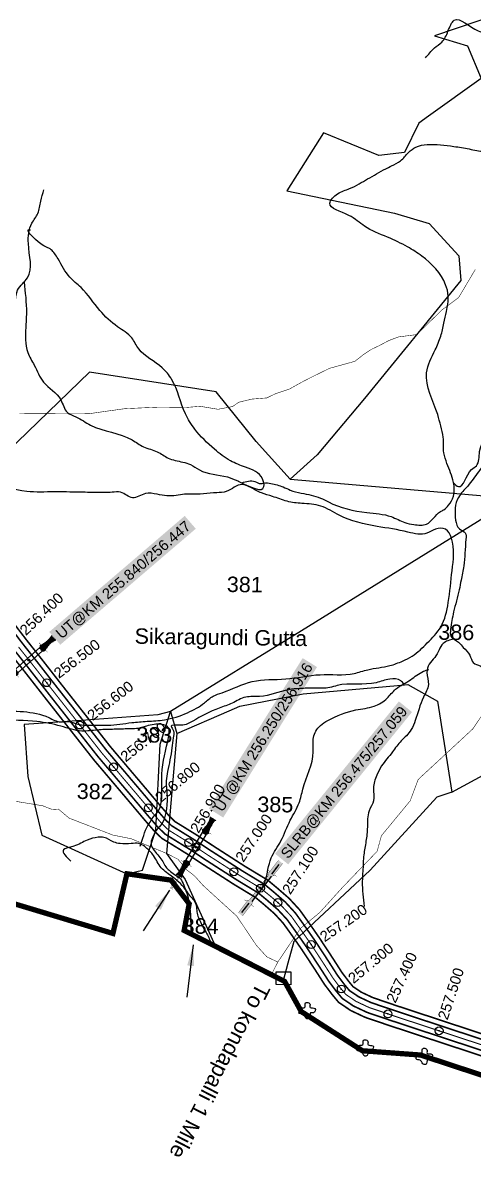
# Model space of a CAD drawing. Header units: feet. Extents: x 751091 to 766702, y 1607162 to 1618807.
# Drawn here: x 758170 to 759024, y 1609709 to 1611861 of the extents above; entities that cross this region are included whole.
import ezdxf
from ezdxf.enums import TextEntityAlignment as Align

# ---------------------------------------------------------------- set-up
doc = ezdxf.new("R2010")
doc.units = ezdxf.units.FT
doc.header["$LTSCALE"] = 15
doc.header["$MEASUREMENT"] = 0
doc.header["$PDMODE"] = 32
doc.header["$PDSIZE"] = 15
doc.linetypes.add('ACAD_ISO02W100', pattern=[15, 12, -3])
doc.linetypes.add('HIDDEN2', pattern=[0.1875, 0.125, -0.0625])
for name, color, linetype in [('CANAL1', 7, 'Continuous'), ('CSMark', 72, 'Continuous'), ('PLOT', 7, 'Continuous'), ('PLOT NO', 7, 'Continuous'), ('ROADS', 6, 'Continuous'), ('STRUCTURE', 5, 'Continuous'), ('TANKS-STREAM', 4, 'Continuous'), ('VILLAGE STONES', 240, 'Continuous')]:
    doc.layers.add(name, color=color, linetype=linetype)
doc.layers.add('VILLAGE BOUNDRY', color=5, linetype='HIDDEN2', lineweight=100)
doc.styles.get("Standard").update_dxf_attribs({"font": 'arial.ttf'})
doc.dimstyles.get("Standard").update_dxf_attribs({"dimtxt": 0.18, "dimasz": 40, "dimexe": 0.18, "dimexo": 0.0625, "dimgap": 0.09, "dimtad": 0, "dimtih": 1, "dimtoh": 1, "dimdec": 4, "dimzin": 0, "dimdsep": 46, "dimtxsty": 'Standard', "dimcen": 0.09, "dimadec": 0, "dimazin": 0, "dimtfac": 1, "dimtdec": 4, "dimtofl": 0, "dimtmove": 0, "dimatfit": 3, "dimfxl": 1, "dimtolj": 1, "dimtzin": 0, "dimarcsym": 0})

# ---------------------------------------------------------------- blocks, each defined once
blk = doc.blocks.new('SLB')
at = {"layer": 'STRUCTURE'}
h = blk.add_hatch(dxfattribs=at)
h.set_pattern_fill('DOTS', color=6, scale=20, angle=320.3722, style=0)
h.set_pattern_definition([(320.372247934, (-159.4327, -72.9564), (1.2786241598, 0.5641323054), [0, -1.25])])
h.paths.add_polyline_path([(769699.5, 1706871.1), (769699.5, 1706861.1), (769729.1, 1706861.1), (769732.1, 1706863.1), (769792.1, 1706863.1), (769795.1, 1706861.1), (769824.7, 1706861.1), (769824.7, 1706871.1), (769795.1, 1706871.1), (769792.1, 1706869.1), (769732.1, 1706869.1), (769729.1, 1706871.1)])
at = {"layer": 'STRUCTURE', "color": 6, "linetype": 'ACAD_ISO02W100', "ltscale": 0.5, "const_width": 0.5}
for points in [[(769699.5, 1706871.1), (769729.1, 1706871.1)], [(769699.5, 1706861.1), (769729.1, 1706861.1)], [(769795.1, 1706871.1), (769824.7, 1706871.1)], [(769795.1, 1706861.1), (769824.7, 1706861.1)]]:
    blk.add_lwpolyline(points, dxfattribs=at)
at = {"layer": 'STRUCTURE', "color": 6, "const_width": 0.628}
for points in [[(769726.1, 1706877.1), (769726.1, 1706873.1), (769732.1, 1706869.1), (769792.1, 1706869.1), (769798.1, 1706873.1), (769798.1, 1706877.1)], [(769726.1, 1706855.1), (769726.1, 1706859.1), (769732.1, 1706863.1), (769792.1, 1706863.1), (769798.1, 1706859.1), (769798.1, 1706855.1)]]:
    blk.add_lwpolyline(points, dxfattribs=at)
at = {"layer": 'STRUCTURE', "color": 6}
blk.add_lwpolyline([(769732.1, 1706863.1), (769792.1, 1706863.1)], dxfattribs=at)
blk.add_lwpolyline([(769732.1, 1706863.1), (769792.1, 1706863.1)], dxfattribs=at)
at = {"layer": 'STRUCTURE', "color": 0}
blk.add_circle((769762.1, 1706866.1), 1.24, dxfattribs=at)
for points in [[(769703.8, 1706866), (769726.7, 1706866)], [(769818.6, 1706865.8), (769795.7, 1706865.8)]]:
    blk.add_leader(points, dimstyle='Standard', override={"dimasz": 10, "dimgap": 0.09, "dimtad": 0}, dxfattribs=at)
blk = doc.blocks.new('UT')
at = {"layer": 'STRUCTURE'}
h = blk.add_hatch(dxfattribs=at)
h.set_pattern_fill('DASH', color=150, scale=8, angle=-39.6278, style=0)
h.set_pattern_definition([(320.372247933, (-4370.464, -6260.8811), (1.40800153113, 0.132407282), [1, -1])])
h.paths.add_polyline_path([(765163, 1700681.9), (765165.6, 1700680.6), (765167.2, 1700680.3), (765169.1, 1700680), (765172.4, 1700679.6), (765176.4, 1700679.3), (765179.5, 1700679.5), (765183.1, 1700679.9), (765187.7, 1700680.9), (765188.9, 1700681.2), (765193.1, 1700682.2), (765196.1, 1700680.2), (765196.1, 1700672.2), (765193.1, 1700670.2), (765190.5, 1700670.8), (765188.1, 1700671.3), (765185.5, 1700671.8), (765183.6, 1700672.1), (765181, 1700672.5), (765180.3, 1700672.5), (765178.5, 1700672.6), (765176.7, 1700672.6), (765174.6, 1700672.5), (765172.5, 1700672.3), (765170.4, 1700672), (765168.5, 1700671.7), (765166.1, 1700671.2), (765165, 1700670.8), (765163, 1700669.7)])
h.paths.add_polyline_path([(765259.1, 1700682.2), (765256.1, 1700680.2), (765256.1, 1700672.2), (765259.1, 1700670.2), (765261.9, 1700671), (765264.4, 1700671.6), (765266.4, 1700672), (765269.1, 1700672.5), (765272.7, 1700673), (765276.1, 1700673.1), (765278.6, 1700672.9), (765281.2, 1700672.7), (765283.9, 1700672.3), (765286.4, 1700671.9), (765288, 1700671.3), (765289.2, 1700670.6), (765289.1, 1700682.7), (765287.6, 1700681.8), (765285.7, 1700681.2), (765283, 1700680.7), (765281.2, 1700680.4), (765276.7, 1700679.9), (765272.7, 1700679.9), (765268.7, 1700680.3), (765264.8, 1700681), (765261.2, 1700681.7)])
at = {"layer": 'STRUCTURE', "color": 150, "const_width": 0.628}
for points in [[(765190.1, 1700688.2), (765190.1, 1700684.2), (765196.1, 1700680.2), (765256.1, 1700680.2), (765262.1, 1700684.2), (765262.1, 1700688.2)], [(765190.1, 1700664.2), (765190.1, 1700668.2), (765196.1, 1700672.2), (765256.1, 1700672.2), (765262.1, 1700668.2), (765262.1, 1700664.2)]]:
    blk.add_lwpolyline(points, dxfattribs=at)
at = {"layer": 'STRUCTURE', "color": 150}
for points in [[(765196.1, 1700680.2), (765256.1, 1700680.2)], [(765196.1, 1700672.2), (765256.1, 1700672.2)], [(765196.1, 1700672.2), (765256.1, 1700672.2)]]:
    blk.add_lwpolyline(points, dxfattribs=at)
at = {"layer": 'STRUCTURE', "color": 0}
blk.add_circle((765226.1, 1700676.2), 1.89, dxfattribs=at)
at = {"layer": 'STRUCTURE', "color": 150}
for points in [[(765163, 1700681.9), (765164.4, 1700681.1), (765167.9, 1700680.2), (765171.2, 1700679.8), (765176.1, 1700679.4), (765184.7, 1700680.3), (765193.1, 1700682.2)], [(765163, 1700669.7), (765164.3, 1700670.6), (765167.8, 1700671.6), (765171.2, 1700672.1), (765176, 1700672.6), (765184.7, 1700672), (765193.1, 1700670.2)], [(765289.1, 1700682.7), (765287.8, 1700681.9), (765284.3, 1700680.9), (765280.9, 1700680.4), (765276.1, 1700679.8), (765267.4, 1700680.5), (765259.1, 1700682.2)], [(765289.2, 1700670.6), (765287.8, 1700671.4), (765284.2, 1700672.3), (765280.9, 1700672.7), (765276.1, 1700673.1), (765267.4, 1700672.2), (765259.1, 1700670.2)]]:
    blk.add_spline(points, degree=3, dxfattribs=at)
at = {"layer": 'STRUCTURE', "color": 0}
blk.add_text('STREAM', height=5, dxfattribs=at).set_placement((765148.2, 1700675.8), align=Align.MIDDLE_CENTER)
for points in [[(765190.9, 1700676), (765164.2, 1700675.8)], [(765289.3, 1700676.7), (765265.4, 1700676.4)]]:
    blk.add_leader(points, dimstyle='Standard', override={"dimasz": 10, "dimgap": 0.09, "dimtad": 0}, dxfattribs=at)

msp = doc.modelspace()

# ---------------------------------------------------------------- linework, layer by layer
at = {"layer": 'CANAL1', "color": 1, "const_width": 3}
for points in [[(758131.4, 1610750.7), (758177.5, 1610690.4), (758200.1, 1610661.9), (758246, 1610603.1), (758335.4, 1610489.2), (758401.6, 1610411), (758428.8, 1610378.6), (758446.6, 1610358), (758457.5, 1610347.3), (758472.3, 1610338.2), (758501.9, 1610319.8), (758530.4, 1610300.9), (758590.7, 1610262.1), (758633.2, 1610236.3), (758651.5, 1610221), (758673.7, 1610201.7), (758693.5, 1610180.1), (758711.9, 1610154.4), (758730.9, 1610127), (758755.1, 1610090.2), (758773.5, 1610061.5), (758786.4, 1610044.5), (758794.6, 1610034.5), (758810.3, 1610023.9), (758832.5, 1610013.5), (758875.5, 1609998.8), (758956.8, 1609972), (759057.9, 1609938.6)], [(758145.9, 1610665.8), (758168.7, 1610637.1), (758214.5, 1610578.5), (758304.4, 1610463.9), (758371, 1610385.2), (758398.3, 1610352.7), (758417.4, 1610330.5), (758432.7, 1610315.6), (758451.2, 1610304.2), (758480.2, 1610286.2), (758508.5, 1610267.4), (758569.5, 1610228.1), (758609.9, 1610203.6), (758625.5, 1610190.6), (758645.7, 1610173), (758662.4, 1610154.8), (758679.2, 1610131.4), (758697.8, 1610104.6), (758721.6, 1610068.4), (758740.7, 1610038.6), (758755, 1610019.7), (758767.5, 1610004.6), (758790.4, 1609989.1), (758817.5, 1609976.3), (758862.8, 1609960.9), (758944.2, 1609934), (759046.2, 1609900.4)]]:
    msp.add_lwpolyline(points, dxfattribs=at)
at = {"layer": 'CANAL1', "color": 5, "const_width": 3}
for points in [[(758123.9, 1610744.2), (758169.6, 1610684.2), (758192.3, 1610655.7), (758238.1, 1610597), (758327.6, 1610482.9), (758393.9, 1610404.6), (758421.2, 1610372.2), (758439.3, 1610351.1), (758451.3, 1610339.4), (758467, 1610329.7), (758496.4, 1610311.4), (758524.9, 1610292.5), (758585.4, 1610253.6), (758627.4, 1610228.1), (758645, 1610213.4), (758666.7, 1610194.5), (758685.7, 1610173.8), (758703.7, 1610148.7), (758722.7, 1610121.4), (758746.7, 1610084.8), (758765.3, 1610055.8), (758778.5, 1610038.3), (758787.9, 1610027), (758805.3, 1610015.2), (758828.7, 1610004.2), (758872.3, 1609989.4), (758953.6, 1609962.5), (759055, 1609929)], [(758153.8, 1610672), (758176.6, 1610643.3), (758222.3, 1610584.6), (758312.1, 1610470.2), (758378.6, 1610391.7), (758405.9, 1610359.2), (758424.7, 1610337.4), (758438.9, 1610323.6), (758456.4, 1610312.7), (758485.6, 1610294.6), (758513.9, 1610275.8), (758574.8, 1610236.6), (758615.7, 1610211.8), (758632, 1610198.2), (758652.7, 1610180.1), (758670.2, 1610161.2), (758687.3, 1610137.2), (758706.1, 1610110.2), (758729.9, 1610073.9), (758748.9, 1610044.4), (758762.8, 1610025.9), (758774.3, 1610012.1), (758795.4, 1609997.8), (758821.2, 1609985.6), (758866, 1609970.4), (758947.4, 1609943.5), (759049.1, 1609909.9)]]:
    msp.add_lwpolyline(points, dxfattribs=at)
at = {"layer": 'CANAL1', "color": 1, "linetype": 'HIDDEN2', "ltscale": 100}
msp.add_lwpolyline([(758161.7, 1610678.1, 2, 2, 0), (758184.4, 1610649.5, 2, 2, 0), (758230.2, 1610590.8, 2, 2, 0), (758319.9, 1610476.5, 2, 2, 0), (758386.3, 1610398.1, 2, 2, 0), (758413.6, 1610365.7, 2, 2, 0), (758432, 1610344.3, 2, 2, 0), (758445.1, 1610331.5, 2, 2, 0), (758455.1, 1610325.3, 2, 2, 0), (758461.7, 1610321.2, 2, 2, 0), (758491, 1610303, 2, 2, 0), (758497.5, 1610298.7, 2, 2, 0), (758519.4, 1610284.1, 2, 2, 0), (758580.1, 1610245.1, 2, 2, 0), (758619.6, 1610221.1, 2, 2, 0), (758638.5, 1610205.8, 2, 2, 0), (758639, 1610205.4, 2, 2, 0), (758659.7, 1610187.3, 2, 2, 0), (758678, 1610167.5, 2, 2, 0), (758695.5, 1610142.9, 2, 2, 0), (758714.4, 1610115.8, 2, 2, 0), (758738.3, 1610079.3, 2, 2, 0), (758757.1, 1610050.1, 2, 2, 0), (758770.7, 1610032.1, 2, 2, 0), (758781.1, 1610019.6, 2, 2, 0), (758800.3, 1610006.5, 2, 2, 0), (758825, 1609994.9, 2, 2, 0), (758869.1, 1609979.9, 2, 2, 0), (758950.5, 1609953, 2, 2, 0), (759052.1, 1609919.5, 2, 2, 0)], format="xyseb", dxfattribs=at)
at = {"layer": 'CSMark', "color": 3}
for p in [(758214.9, 1610610.4), (758277.7, 1610530.2), (758341.6, 1610450.9), (758407.3, 1610373.1), (758483.8, 1610307.5), (758497.5, 1610298.7), (758569.2, 1610252.1), (758619.6, 1610221.1), (758652.3, 1610193.7), (758715.4, 1610114.2), (758772.5, 1610029.9), (758860.8, 1609982.7), (758957.5, 1609950.7)]:
    msp.add_point(p, dxfattribs=at)
at = {"layer": 'PLOT'}
for points in [[(759070.1, 1611877.1), (758948.6, 1611836.2), (759011.1, 1611817.5), (759037.4, 1611755.2), (759078.4, 1611753.9), (759118, 1611812.2), (759182.8, 1611792.7), (759182.9, 1611860.8), (759209.4, 1611860.7), (759269.5, 1611941.1)], [(759037.4, 1611755.2), (758937.8, 1611684.3), (758919.2, 1611671), (758892, 1611614.9), (758843.8, 1611609.5), (758738.7, 1611652.5), (758669.7, 1611542.5), (758873, 1611500.1), (758938.9, 1611480.8), (758994.7, 1611419.6), (758998.6, 1611372.4), (758816.2, 1611149), (758726.5, 1611042), (758675.7, 1610996.1), (758611.3, 1611067.5), (758535.6, 1611161.7), (758296, 1611199.1), (758100.5, 1611010.2), (757893.6, 1610825.2), (757738.2, 1611306.3)], [(758675.7, 1610996.1), (759101.2, 1610959.3), (758697.2, 1610708.5), (758449, 1610555.7), (758461.2, 1610514.4), (758441.7, 1610286.9), (758477.3, 1610237.6), (758534.6, 1610110.7)], [(758981.7, 1610403.2), (759151.6, 1610495.4), (759382.4, 1610598.2), (759404.8, 1610937.2)], [(758461.2, 1610514.4), (758560, 1610557), (758580.5, 1610565.9), (758700.5, 1610589.6), (758878.7, 1610605.2), (758898.2, 1610606.9), (758954.4, 1610575.3), (758981.7, 1610403.2), (758953.1, 1610393.7), (758826.9, 1610254.9), (758682.4, 1610119.7), (758671.5, 1610079.1), (758662.5, 1610045.7)], [(758449, 1610555.7), (758425.5, 1610549.5), (758272.2, 1610538.3), (758172.6, 1610531), (758179.2, 1610432.6), (758205.5, 1610321.3), (758366.8, 1610248.3)], [(758367.3, 1610248), (758396, 1610254.9), (758421.5, 1610330.8), (758429.8, 1610493.9), (758449, 1610555.7)]]:
    msp.add_lwpolyline(points, dxfattribs=at)
at = {"layer": 'ROADS', "linetype": 'HIDDEN2', "ltscale": 10, "const_width": 1}
for points in [[(758162.9, 1611120.6), (758189, 1611120.9), (758256.5, 1611120.6), (758296.3, 1611120.4), (758330.8, 1611125.3), (758362.7, 1611129.7), (758403.7, 1611131.6), (758429.8, 1611132.7), (758478.7, 1611132), (758505.5, 1611134.2), (758539.2, 1611128.6), (758566.5, 1611133.7), (758578.7, 1611142), (758603.4, 1611147.9), (758631.4, 1611150.1), (758646.9, 1611157.6), (758673.9, 1611166.7), (758696.5, 1611179.3), (758715.7, 1611189.3), (758750.3, 1611206.2), (758798.3, 1611219.5), (758814.7, 1611232.5), (758829.5, 1611242.2), (758843.9, 1611249), (758862.8, 1611259), (758880.6, 1611265.7), (758915.1, 1611270.1), (758962.6, 1611316.5), (758994.5, 1611340.3), (759026.1, 1611393.5)], [(758640.1, 1610057.1), (758652.3, 1610081), (758670, 1610107.4), (758695.3, 1610144.9), (758731.7, 1610174.9), (758774.3, 1610222), (758840.3, 1610290.9), (758848.3, 1610320.3), (758902.8, 1610386.5), (758918, 1610427), (758944, 1610451.1), (758974, 1610478.9), (759021.4, 1610522.9), (759055.4, 1610573.4)], [(758132.7, 1610389.4), (758172, 1610383), (758207.2, 1610377.2), (758225.5, 1610370.1), (758237.1, 1610370.9), (758257.5, 1610353.7), (758291.9, 1610340.4), (758315.5, 1610331.2), (758340.3, 1610321.6), (758357.9, 1610318.1), (758374.9, 1610314.7), (758441.7, 1610286.9), (758463.8, 1610275.6), (758478.7, 1610256.7), (758494.7, 1610244.3), (758511, 1610226.1), (758558.3, 1610182.9), (758574.5, 1610168.2), (758600.5, 1610129.5), (758612, 1610112.4), (758631.5, 1610090.9), (758652.3, 1610081)]]:
    msp.add_lwpolyline(points, dxfattribs=at)
at = {"layer": 'TANKS-STREAM'}
for points in [[(758488.3, 1613917.7), (758461.3, 1613960), (758451.9, 1613970.2), (758434.4, 1614014.6), (758418.9, 1614034.5), (758402.9, 1614028.1), (758396.2, 1614015.1), (758385, 1614005.3), (758377.2, 1613987.3), (758367.4, 1613970.4), (758356.2, 1613956), (758346.4, 1613941), (758339.7, 1613927.6), (758324.3, 1613905.7), (758302.1, 1613869.1), (758296.4, 1613853.1), (758283.9, 1613822.2), (758260.7, 1613784.4), (758238.1, 1613749.5), (758223.7, 1613726.1), (758215.4, 1613707.7), (758199.5, 1613685.1), (758197.2, 1613670.5), (758172.6, 1613635.2), (758161.2, 1613605.8), (758130, 1613540.7), (758113.7, 1613489.7), (758100.1, 1613450.2), (758086.5, 1613405.3), (758075.4, 1613379.4), (758065, 1613366.5), (758055.7, 1613352), (758047.2, 1613339.9), (758037.6, 1613330.1), (758002.8, 1613311.9), (757956.7, 1613292.8), (757943.8, 1613281.9), (757964.5, 1613257.1), (757976, 1613236), (758003.3, 1613203.4), (758012.6, 1613192.2), (758018.5, 1613186.2), (758023.1, 1613180.2), (758029, 1613173), (758041.7, 1613144.5), (758047.4, 1613121.5), (758063.1, 1613104.4), (758068.4, 1613058.1), (758072.7, 1613046.6), (758079.5, 1613033.6), (758098.4, 1612961), (758106.6, 1612943), (758113.4, 1612890.8), (758125.4, 1612859.3), (758122.5, 1612834.5), (758110.9, 1612784.5), (758098.5, 1612751.8), (758079.6, 1612721.2), (758048, 1612706.4), (758018.1, 1612707.8), (757994.6, 1612700.2), (757972.3, 1612704.5), (757936.2, 1612722.9), (757903.2, 1612746.3), (757882, 1612762), (757857.3, 1612774.7), (757815.8, 1612810.8), (757786.2, 1612827.6), (757731.4, 1612862.9), (757704.9, 1612893.1), (757680.2, 1612912.2), (757680.3, 1612948.2), (757687.2, 1612978.9), (757684.1, 1613017.1), (757681.6, 1613054.5), (757661, 1613057.4), (757634.1, 1613057.3), (757609.1, 1613056.4), (757587.9, 1613054.9), (757570.3, 1613049.4), (757558.7, 1613035.5), (757545.1, 1613010.1), (757531.2, 1612992.7), (757520, 1612975.7), (757510.4, 1612951.7), (757508, 1612935.9), (757504.9, 1612903.9), (757506.9, 1612891.6), (757508.9, 1612874.4), (757514.1, 1612844.2), (757522, 1612815.1), (757520.8, 1612787.9), (757527.1, 1612768.5), (757537, 1612751.2), (757542.8, 1612726.6), (757563.3, 1612687.9), (757578.9, 1612670.1), (757592.3, 1612655.4), (757605.2, 1612630.2), (757639.3, 1612586.5), (757660.6, 1612569.5), (757687, 1612558.1), (757700.7, 1612541.7), (757694.7, 1612522.4), (757692.7, 1612477.2), (757676.8, 1612470), (757656.1, 1612468.1), (757640.8, 1612473.1), (757614.6, 1612485.8), (757575.5, 1612486.8), (757550.1, 1612492.9), (757528.8, 1612483.1), (757501.9, 1612477.7), (757482, 1612468.1), (757438.2, 1612448.5), (757403.2, 1612428.4), (757391.9, 1612412.7), (757377.9, 1612384), (757354.6, 1612350.6), (757335.1, 1612312.7), (757330.7, 1612280.7), (757322.1, 1612260.2), (757318.2, 1612231.7), (757319.5, 1612204.4), (757320.9, 1612180.5), (757324, 1612150.6), (757324.2, 1612133), (757326.7, 1612118.5), (757332.2, 1612104.8), (757337.6, 1612083.2), (757342.2, 1612066.9), (757353.1, 1612032.7), (757350.6, 1612008.6), (757343.7, 1611989.4), (757335.7, 1611977.6), (757314, 1611965.6), (757301.9, 1611955.3), (757281, 1611938.7), (757263.6, 1611921.3), (757242, 1611912.9), (757226, 1611902.5), (757209.6, 1611894), (757180.8, 1611880.8), (757161.9, 1611875.3), (757133.6, 1611867.4), (757090.3, 1611855.5), (757065.5, 1611844.9), (757044.7, 1611832.5), (757026.5, 1611820.4), (757009.2, 1611810.6), (756974.3, 1611776.6), (756956.6, 1611767.7), (756944.6, 1611756.8), (756937.4, 1611742.9), (756931.4, 1611726.7), (756921.5, 1611705.4), (756903.1, 1611681), (756886.8, 1611648.6), (756871.5, 1611624.6), (756861.6, 1611611.2), (756852.6, 1611590.7), (756846.4, 1611560.9), (756843.7, 1611553.5), (756852.4, 1611558.7), (756866, 1611580.9), (756879.8, 1611598.6), (756910.9, 1611623.7), (756916.6, 1611630.9), (756933.9, 1611644.5), (756951.4, 1611661.3), (756972.2, 1611679.9), (756982.3, 1611683.2), (756998.6, 1611684.4), (757015.5, 1611682.8), (757027, 1611690.2), (757034.1, 1611704.3), (757042.2, 1611711.8), (757052.9, 1611715.1), (757063.4, 1611717.4), (757075.9, 1611722.4), (757086, 1611724.6), (757094.7, 1611718.5), (757107.3, 1611718.1), (757124.7, 1611721.3), (757138.9, 1611724.9)], [(758584, 1610989.2), (758609.1, 1610991.5), (758619.8, 1610987.8), (758625.9, 1610988.8), (758639.1, 1610987.9), (758662.7, 1610981.3), (758675.5, 1610975.5), (758696.8, 1610969.7), (758715.6, 1610965.9), (758733.3, 1610960.4), (758748.2, 1610952.9), (758820.7, 1610932.8), (758867, 1610925.1), (758892.7, 1610914), (758909.6, 1610910.2), (758933.9, 1610910.9), (758960.2, 1610934.7), (758966.4, 1610938.1), (758975.3, 1610946.7), (758984.8, 1610963.7), (758984.7, 1610990.1), (758972.5, 1611025.6), (758966.6, 1611045.9), (758965.3, 1611075.7), (758960.7, 1611096.9), (758954.9, 1611118.5), (758933.9, 1611197.9), (758950.2, 1611241.4), (758960.7, 1611267.1), (758966.7, 1611291.7), (758971.5, 1611314.1), (758974.8, 1611343.1), (758969.9, 1611364.6), (758924.7, 1611419), (758898, 1611436.2), (758860, 1611454.7), (758816.5, 1611475.5), (758786.5, 1611496.1), (758750.8, 1611519), (758765.4, 1611537), (758788.2, 1611546.7), (758806.1, 1611555.8), (758822.2, 1611565), (758856.8, 1611584.4), (758867.4, 1611589.7), (758884.6, 1611599.4), (758899.8, 1611615.2), (758913.8, 1611625.5), (758934.8, 1611630.2), (758985.7, 1611626.7), (759014.4, 1611621.9), (759043, 1611617.7), (759070.8, 1611622.2), (759109.9, 1611614), (759123.1, 1611611), (759146.3, 1611603.5), (759193.4, 1611601), (759217.2, 1611601.5), (759242.6, 1611595.1), (759293.9, 1611585.5), (759307.6, 1611579.8), (759335.8, 1611576.6), (759381.2, 1611573.7), (759424.8, 1611568.1), (759457.4, 1611563.8), (759472.9, 1611564.7), (759542, 1611559.9), (759568, 1611561.2), (759592.1, 1611573.8), (759608.2, 1611588.2), (759623.8, 1611601.8), (759637.2, 1611612.7), (759648.6, 1611630.2), (759656, 1611646.6), (759698.8, 1611681.7), (759719.1, 1611709.6), (759733.3, 1611734.8), (759746.2, 1611753.9), (759755.9, 1611772.6), (759770.8, 1611810.5), (759787.3, 1611836.5), (759798.2, 1611857.4), (759812.9, 1611891.4), (759823.9, 1611921.6), (759841.9, 1611942.3), (759855.3, 1611952.6), (759869.8, 1611963.5), (759884.9, 1611973.2), (759936.3, 1612004.9), (759963.2, 1612028.2), (759988, 1612065.4), (760004.3, 1612079.6), (760018.9, 1612094.8), (760033, 1612116.7), (760042.6, 1612129.3), (760069, 1612199.9), (760075.6, 1612239), (760080.9, 1612261.1), (760082.9, 1612280.4), (760085.3, 1612300.2), (760089.6, 1612323.1), (760086.9, 1612368.4), (760087.9, 1612399.9), (760082.2, 1612429.8), (760080.3, 1612447), (760055.1, 1612516), (760021.7, 1612576.1), (759999.1, 1612617), (759982, 1612640.1), (759963.8, 1612666.4), (759956.7, 1612662.9), (759956, 1612643), (759958.6, 1612605.2), (759959.4, 1612578.5), (759959.7, 1612551.5), (759941.7, 1612511.2), (759930.9, 1612492.8), (759921.4, 1612472.5), (759917, 1612468.2), (759872.8, 1612458.3), (759821.4, 1612467.7), (759795.9, 1612421.7), (759781.8, 1612387.9), (759780.9, 1612368.7), (759777.6, 1612353.8), (759773.5, 1612325.4), (759759.5, 1612305.1), (759756.8, 1612285.4), (759730.1, 1612281.4), (759710.8, 1612276.1), (759691.1, 1612252.9), (759679.2, 1612236.3), (759668.9, 1612215.4), (759652.4, 1612188.4), (759642.3, 1612172.4), (759634.5, 1612151.5), (759620.4, 1612120.1), (759590.8, 1612083.9), (759580.2, 1612074.9), (759558.9, 1612065.8), (759525.4, 1612066.9), (759491.8, 1612058.7), (759430.9, 1612049.6), (759408.6, 1612051.8), (759382.5, 1612052.2), (759358.7, 1612056), (759327.2, 1612066.4), (759307.3, 1612066.7), (759294.5, 1612078), (759271.7, 1612093.8), (759244.2, 1612124.5), (759229.4, 1612129.7), (759206.1, 1612152.5), (759191.4, 1612165.1), (759188.5, 1612175.2), (759176.8, 1612185.2), (759171.4, 1612198.9), (759165.4, 1612207.6), (759155.7, 1612229.4)], [(758932.1, 1611794.4), (758948.8, 1611813.3), (758962.6, 1611824.6), (758974.4, 1611844.9), (758986.2, 1611865.9), (759031.4, 1611845.5), (759057, 1611839.2), (759073.4, 1611835.6), (759090.5, 1611840.9), (759105.3, 1611846.1), (759124.6, 1611850.8), (759135.6, 1611856.1), (759145.1, 1611865.8), (759161, 1611890.9), (759176, 1611902.2), (759191.1, 1611925.5), (759215.3, 1611930.7), (759233.4, 1611936.4), (759256.6, 1611946.5), (759271.6, 1611957.2), (759292.5, 1611972.8), (759302, 1611985.3), (759315.9, 1612000.9), (759322, 1612005.8), (759341.9, 1612019.2), (759357.1, 1612037.8), (759369.4, 1612053.4)], [(758984.5, 1610989), (758994.2, 1610982.2), (759018.8, 1611014.2), (759028.1, 1611021.7), (759034.3, 1611048.3), (759066.6, 1611097), (759083, 1611113.7), (759092.4, 1611125.7), (759128.1, 1611192.1), (759147.2, 1611225.1), (759204.4, 1611259.8), (759224.8, 1611265.5), (759242.3, 1611272.9), (759266, 1611279.9), (759285.8, 1611284.9), (759314.3, 1611297.8), (759330.4, 1611304.3), (759368.3, 1611314.5), (759391.7, 1611319.2), (759411.4, 1611321.2), (759416.2, 1611328.5), (759408.3, 1611340.9), (759394.5, 1611349.8), (759380.3, 1611359.3), (759369.7, 1611368.4), (759347.6, 1611399.6), (759328, 1611411.2), (759315.6, 1611424.4), (759305.9, 1611445), (759291.8, 1611460.3), (759280.3, 1611474.7), (759268.5, 1611502.1), (759254.8, 1611516.7), (759241.4, 1611542.9), (759230.7, 1611558.1), (759216.5, 1611566.7), (759204.6, 1611585.3), (759195.6, 1611601.3)], [(756995.7, 1610176.4), (757017.1, 1610193.6), (757038.3, 1610216.9), (757049.3, 1610237.6), (757067.1, 1610258.8), (757079.7, 1610273.2), (757091.3, 1610295), (757102.9, 1610318.5), (757110.9, 1610329.1), (757119.2, 1610356), (757130.6, 1610371), (757169.9, 1610425), (757214.5, 1610470), (757236.9, 1610505.1), (757262.7, 1610531.8), (757269.5, 1610535.1), (757288.3, 1610549.5), (757302.6, 1610565.6), (757319.2, 1610565), (757365.2, 1610569.2), (757382.2, 1610572.9), (757403.6, 1610575.4), (757429.5, 1610574.5), (757472.3, 1610571.1), (757478, 1610572.1), (757444.9, 1610572.1), (757486.7, 1610576), (757529.6, 1610584.4), (757576.4, 1610583.8), (757619.1, 1610572.5), (757642.1, 1610567.6), (757698.2, 1610551.7), (757715.7, 1610548), (757731.2, 1610533.7), (757744, 1610518.9), (757756.7, 1610502.4), (757796.4, 1610491.7), (757841, 1610494.4), (757906.2, 1610481.1), (757958, 1610482.1), (757973.3, 1610487.5), (757983.7, 1610502.6), (757987.4, 1610529), (757996.7, 1610550.2), (758008.7, 1610557.9), (758036.8, 1610556.4), (758106.2, 1610560), (758121.1, 1610558.6), (758219, 1610544.3), (758241.7, 1610536.1), (758255.3, 1610537.1), (758274, 1610531.7), (758302.7, 1610530.2), (758330.4, 1610529.8), (758376.1, 1610534.8), (758404.8, 1610537.2), (758437.6, 1610540.1), (758481.7, 1610553.6), (758513.5, 1610572.3), (758530.1, 1610585), (758547.1, 1610591.5), (758604.1, 1610612.7), (758667.2, 1610617.5), (758732.2, 1610625.6), (758797, 1610628), (758822.5, 1610635), (758864.3, 1610642.8), (758888.6, 1610651.5), (758906.8, 1610660.8), (758935.2, 1610685.7), (758960.8, 1610715.9), (758975, 1610762.5), (758982.2, 1610822.7), (758980.9, 1610884.6), (758969.8, 1610901.2), (758950.8, 1610901.5), (758934.5, 1610893.6), (758917.4, 1610892), (758898.5, 1610895.9), (758840.1, 1610906.6), (758768.7, 1610927.6), (758733.8, 1610945.2), (758697.9, 1610950.2), (758670, 1610954.2), (758642.2, 1610963.5), (758621.6, 1610970.1), (758601, 1610980.3), (758584.9, 1610985.9), (758554.9, 1610972.9), (758536.9, 1610970.4), (758486.4, 1610967.5), (758475.6, 1610967.7), (758460.2, 1610965.2), (758424.2, 1610967.5), (758401.7, 1610968.7), (758377.3, 1610961), (758354.9, 1610971.2), (758338.7, 1610971.4), (758308.1, 1610970.9), (758275.6, 1610971.4), (758229.7, 1610972), (758177.5, 1610972.8), (758097.1, 1610987.4), (758064.8, 1610995.9), (758067, 1611022), (758075.6, 1611057), (758079.2, 1611119.5), (758086.1, 1611159.9), (758094.6, 1611191.3), (758110, 1611256.7), (758127.6, 1611293.4), (758151.4, 1611317.4), (758160, 1611354.6), (758178.4, 1611377.7), (758180.2, 1611442.5), (758187, 1611481.1), (758198.1, 1611499.8), (758203.8, 1611523.1), (758209.6, 1611544.7)], [(758577.3, 1610992.5), (758626, 1610982.3), (758623.5, 1610996.7), (758591.4, 1611018.8), (758562.7, 1611030.9), (758532.4, 1611052.9), (758495.1, 1611091.2), (758477.5, 1611120.2), (758451.4, 1611185.4), (758433.7, 1611207.2), (758389.1, 1611243), (758375.9, 1611263.8), (758349.2, 1611284.9), (758315.4, 1611316), (758279.9, 1611359.1), (758258.5, 1611379.2), (758236.5, 1611413.7), (758223.2, 1611431), (758203.6, 1611442.1), (758182.3, 1611468.9), (758184.1, 1611468.4)], [(758172, 1611369.8), (758176.5, 1611311.1), (758175.3, 1611283.3), (758174.9, 1611259.9), (758179.1, 1611236.4), (758191.4, 1611212), (758208.9, 1611180.2), (758241.6, 1611146.4), (758254.1, 1611122.5), (758270.2, 1611114.2), (758297.9, 1611098.5), (758376.8, 1611070.4), (758398.3, 1611057.5), (758424.2, 1611048.1), (758444.8, 1611036.1), (758472.6, 1611028.5), (758487, 1611023.8), (758503.9, 1611013.7), (758556.9, 1611000.3), (758595.2, 1610983.2)], [(760445.2, 1610862.4), (760408.4, 1610883.9), (760387.5, 1610898.5), (760352.4, 1610918.4), (760307.6, 1610922), (760284.8, 1610922.7), (760252, 1610923.2), (760218.9, 1610931.9), (760182.4, 1610932.5), (760125.9, 1610932.8), (760118.9, 1610934.2), (760112.1, 1610923.5), (760099.6, 1610918.7), (760088, 1610917.6), (760063.6, 1610929.6), (760052.1, 1610938.4), (760016.7, 1610948.1), (759984.9, 1610955.6), (759964.6, 1610964.6), (759944.9, 1610974.9), (759927.6, 1610986.3), (759877.1, 1610999.4), (759838.1, 1610999.6), (759816.5, 1610999.9), (759782.9, 1611001.2), (759722.5, 1611009.5), (759706.7, 1611012.2), (759658.9, 1611027.9), (759652.7, 1611027.6), (759652, 1611036.7), (759639.7, 1611045.6), (759625.7, 1611053.6), (759615.5, 1611065.4), (759607.7, 1611077.5), (759592.9, 1611085.6), (759575.5, 1611116.4), (759566.1, 1611155.9), (759564.7, 1611173.3), (759558.7, 1611252), (759560.8, 1611283.5), (759563.7, 1611313.7), (759564.9, 1611337.7), (759558.9, 1611355.2), (759532.3, 1611354), (759503.9, 1611340.7), (759475.9, 1611328.2), (759451.3, 1611319.4), (759439.7, 1611315.5), (759398, 1611308.6), (759366.3, 1611294.5), (759247.1, 1611254), (759228.4, 1611241), (759195.7, 1611232.9), (759157, 1611218.8), (759135.3, 1611182), (759116.9, 1611147.8), (759101.9, 1611122.2), (759088.4, 1611101.2), (759063.8, 1611054.6), (759046.1, 1611028.4), (759032, 1611010), (759011.7, 1610983.1), (758994.1, 1610961.5), (758988.9, 1610918.5), (758995.9, 1610901.8), (759007.1, 1610894.4), (759008.3, 1610882.4), (759004.2, 1610831.6), (758999.2, 1610804.5), (758995.6, 1610786.7), (758985.1, 1610744.4), (758979.3, 1610711.3), (758979.8, 1610698.8), (758994.2, 1610687.3), (759003.4, 1610677.2), (759015.8, 1610662.5), (759022.2, 1610648.4), (759035.4, 1610642.3), (759047.8, 1610631.5), (759062.3, 1610618.7), (759081.3, 1610605.2), (759095.1, 1610591.7), (759114.6, 1610562.5), (759128.1, 1610531.1), (759134.5, 1610519.8), (759146.2, 1610500.4), (759152, 1610489.7), (759165, 1610470.3), (759180.7, 1610449.5), (759187.8, 1610439.5)], [(758985.4, 1610693.1), (758965.2, 1610684.5), (758957.6, 1610672.7), (758949.2, 1610657.9), (758938.6, 1610645.4), (758934.6, 1610629.9), (758937.3, 1610606.8), (758928, 1610583.1), (758912.5, 1610538.7), (758904.8, 1610521.7), (758895.7, 1610510), (758885.9, 1610500.5), (758869.3, 1610479.1), (758848.8, 1610452.6), (758839.6, 1610434.9), (758833.3, 1610410.5), (758833.7, 1610386.7), (758825.2, 1610367.8), (758821.8, 1610336.6), (758819.2, 1610309.9), (758815.1, 1610283.9), (758813.2, 1610253.5), (758812.2, 1610233.4), (758816, 1610186.5)], [(758623.5, 1610222.6), (758629.7, 1610238.9), (758633.7, 1610256.7), (758639.9, 1610278.2), (758658.2, 1610310.6), (758675.9, 1610349.8), (758692.8, 1610383), (758699.8, 1610408.9), (758719.4, 1610479.7), (758719.8, 1610506.4), (758732.8, 1610529.3), (758747.1, 1610538.8), (758800.2, 1610558.8), (758834.5, 1610565.8), (758859.3, 1610581.1), (758875.2, 1610597.9), (758889.5, 1610607.4), (758903.7, 1610616.1), (758927.8, 1610632.1), (758938.2, 1610635.7)], [(758890.8, 1610608.1), (758885, 1610614), (758864.2, 1610617.3), (758838.4, 1610610.3), (758764.7, 1610605.1), (758750.7, 1610601.3), (758722.1, 1610600.2), (758693.5, 1610599.2), (758673.3, 1610597.2), (758617.9, 1610584.1), (758591.5, 1610583), (758566.1, 1610571.6), (758541.4, 1610562.4), (758491.2, 1610537.5), (758468.7, 1610529.8), (758450.4, 1610527.8), (758455, 1610519.3), (758454.4, 1610505.8), (758452, 1610486.8), (758443.6, 1610442), (758441.2, 1610424.5), (758442.9, 1610392.2), (758442, 1610377.6), (758429.7, 1610339), (758423.8, 1610332.8), (758416.6, 1610319.8), (758412.4, 1610306.7), (758418.8, 1610291.6), (758434.6, 1610271.6), (758440.3, 1610261.3), (758446.5, 1610255), (758457, 1610246.8), (758467.9, 1610238.9), (758474.3, 1610226.8), (758481.4, 1610212), (758496.2, 1610193), (758500.3, 1610170.6), (758504.9, 1610159.9), (758509.9, 1610148.8), (758516.7, 1610137), (758525.9, 1610117.8)], [(758392, 1610300.7), (758397.1, 1610315.8), (758404.2, 1610335.8), (758410.5, 1610346.3), (758416.4, 1610355.6), (758424, 1610364.3), (758432.8, 1610410.5), (758432.8, 1610437.3), (758445.8, 1610509.5), (758444.9, 1610525.8), (758433.3, 1610531.1), (758403.7, 1610528.1), (758394.9, 1610525.3), (758367.1, 1610522.8), (758339.2, 1610522), (758310.7, 1610520.7), (758281.7, 1610518.8), (758241.8, 1610528), (758196.6, 1610536.8), (758126.1, 1610538.9), (758052.4, 1610541.1), (758018.2, 1610541), (758001.7, 1610522.1), (757999.6, 1610501.8), (757984.1, 1610472.5), (757973.1, 1610470.3), (757940, 1610467.3), (757879.5, 1610462.4), (757838, 1610438.6), (757798.3, 1610422.9), (757775, 1610414), (757745.1, 1610394.1), (757736.7, 1610384.1), (757713.3, 1610370), (757681.1, 1610349.5), (757655.9, 1610333.7), (757637.2, 1610324.6), (757626.5, 1610308), (757602.5, 1610293.3), (757569.8, 1610282.1), (757559.1, 1610275.6), (757533.4, 1610263.2), (757513, 1610258.3), (757496.1, 1610251.5), (757470.5, 1610243.8), (757448.9, 1610238.3), (757433.8, 1610237.4)], [(758488.4, 1610135.9), (758486.5, 1610182.8), (758476.8, 1610219.2), (758450.4, 1610244.1), (758429.7, 1610262.3), (758415.3, 1610285.5), (758400.5, 1610299.7), (758389.6, 1610305.7), (758374.9, 1610305.5), (758353.7, 1610305.4), (758342, 1610308.5), (758323.1, 1610317.2), (758312.4, 1610317.4), (758291.5, 1610312.2), (758266, 1610300.5), (758246.5, 1610293.4), (758260.8, 1610272)]]:
    msp.add_spline(points, degree=3, dxfattribs=at)
at = {"layer": 'VILLAGE BOUNDRY', "lineweight": -2, "ltscale": 25, "const_width": 10}
msp.add_lwpolyline([(760595.6, 1609918.6), (760469.8, 1609882.9), (760433.8, 1609865), (760369.3, 1609857.2), (760249.5, 1609843.6), (760040, 1609904.3), (759719.5, 1609772.2), (759633.5, 1609758.6), (759452.9, 1609729.9), (758922.5, 1609904.8), (758812.5, 1609912.9), (758696.8, 1609987.1), (758665.2, 1610044.3), (758475.1, 1610140.9), (758484.6, 1610191.4), (758450.5, 1610236.2), (758366.8, 1610248.3), (758340.3, 1610135.2), (757962.2, 1610249.2)], dxfattribs=at)
at = {"layer": 'VILLAGE STONES'}
msp.add_lwpolyline([(758649.3, 1610062.6), (758677, 1610062.2), (758676.7, 1610037.9), (758649, 1610038.3)], close=True, dxfattribs=at)
for points in [[(758693.2, 1609988.3), (758694.9, 1609993.7), (758703.2, 1609995.3), (758704.6, 1610003.7), (758712.9, 1610002), (758713.4, 1609994.9), (758722.7, 1609992.8), (758720, 1609984.8), (758714.5, 1609984.9), (758712.3, 1609975.7), (758707.5, 1609973.6), (758704, 1609977.1), (758700.5, 1609981.7), (758692.4, 1609984.3), (758693.3, 1609988.6)], [(758803, 1609917.5), (758804.7, 1609922.9), (758813.1, 1609924.5), (758814.5, 1609932.9), (758822.7, 1609931.2), (758823.2, 1609924.1), (758832.5, 1609922), (758829.8, 1609914), (758824.3, 1609914.1), (758822.1, 1609904.9), (758817.3, 1609902.8), (758813.8, 1609906.3), (758810.3, 1609910.9), (758802.3, 1609913.5), (758803.1, 1609917.8)], [(758914.7, 1609901.4), (758916.4, 1609906.8), (758924.8, 1609908.4), (758926.2, 1609916.8), (758934.4, 1609915.1), (758934.9, 1609908), (758944.2, 1609905.9), (758941.5, 1609897.9), (758936, 1609898), (758933.8, 1609888.8), (758929, 1609886.7), (758925.5, 1609890.2), (758922, 1609894.8), (758914, 1609897.4), (758914.8, 1609901.7)]]:
    msp.add_spline(points, degree=3, dxfattribs=at)

# ---------------------------------------------------------------- block references
at = {"layer": 'STRUCTURE', "color": 0}
for name, p, rotation in [('UT', (1314880.8, -169222), 41.5939010316056), ('UT', (1824218.8, 79903.7), 59.07775167810031), ('SLB', (1648697.6, -37106), 52.6574974846498)]:
    msp.add_blockref(name, p, dxfattribs=dict(at, rotation=rotation))

# ---------------------------------------------------------------- texts
at = {"layer": 'CSMark', "color": 1}
for s, rotation, p in [('256.400', 43.796, (758168.8, 1610705.8)), ('256.500', 37.343, (758232, 1610625.3)), ('256.600', 37.9627, (758295.5, 1610545.3)), ('256.700', 38.1306, (758358.3, 1610467.1)), ('256.800', 40.2491, (758424.1, 1610389.5)), ('256.900', 59.2228, (758493.7, 1610328.8)), ('257.000', 56.3833, (758578.9, 1610274.4)), ('257.100', 57.257, (758667.6, 1610212.9)), ('257.200', 34.7849, (758735.2, 1610126.4)), ('257.300', 39.704, (758789.3, 1610046.8)), ('257.400', 65.3708, (758865.7, 1610005.9)), ('257.500', 71.7123, (758964, 1609973.1))]:
    msp.add_text(s, height=20, rotation=rotation, dxfattribs=at).set_placement(p, align=Align.MIDDLE_LEFT)
at = {"layer": 'PLOT'}
for s, p in [('381', (758589.9, 1610796.5)), ('386', (758990.1, 1610706)), ('383', (758418.7, 1610511.6)), ('382', (758305.9, 1610404.3)), ('385', (758647.6, 1610379.6)), ('384', (758506.3, 1610149.3))]:
    msp.add_text(s, height=29.2, rotation=359.196, dxfattribs=at).set_placement(p, align=Align.MIDDLE_CENTER)
msp.add_text('Sikaragundi Gutta', height=29.204, rotation=359.196, dxfattribs=at).set_placement((758381.1, 1610684.3))
at = {"layer": 'PLOT NO', "linetype": 'Continuous'}
msp.add_text('To kondapalli 1 Mile ', height=29.464, rotation=242.8434, dxfattribs=at).set_placement((758612.9, 1610043.7))
at = {"layer": 'STRUCTURE', "color": 5, "char_height": 20, "attachment_point": 1, "bg_fill": 1, "box_fill_scale": 1.3, "bg_fill_color": 7, "bg_fill_true_color": 16777215, "bg_fill_transparency": 4390977}
for s, insert, width, rotation in [('\\pi2.0751;UT@KM 255.840/256.447', (758228.3, 1610706), 325.719, 40.6159), ('\\pi1.1982;UT@KM 256.250/256.916', (758530.1, 1610373.7), 323.952, 58.0998), ('\\pi0.72756;SLRB@KM 256.475/257.059', (758655.6, 1610287.2), 359.75, 50.9307)]:
    msp.add_mtext(s, dxfattribs=dict(at, insert=insert, width=width, rotation=rotation))

# ---------------------------------------------------------------- leaders
at = {"layer": 'VILLAGE BOUNDRY', "linetype": 'Continuous'}
for points in [[(758447.4, 1610217), (758397.4, 1610140.3)], [(758492.1, 1610113.7), (758480.4, 1610014.4)]]:
    msp.add_leader(points, dimstyle='Standard', override={"dimgap": 0.09, "dimtad": 0}, dxfattribs=at)

doc.saveas('drawing.dxf')
